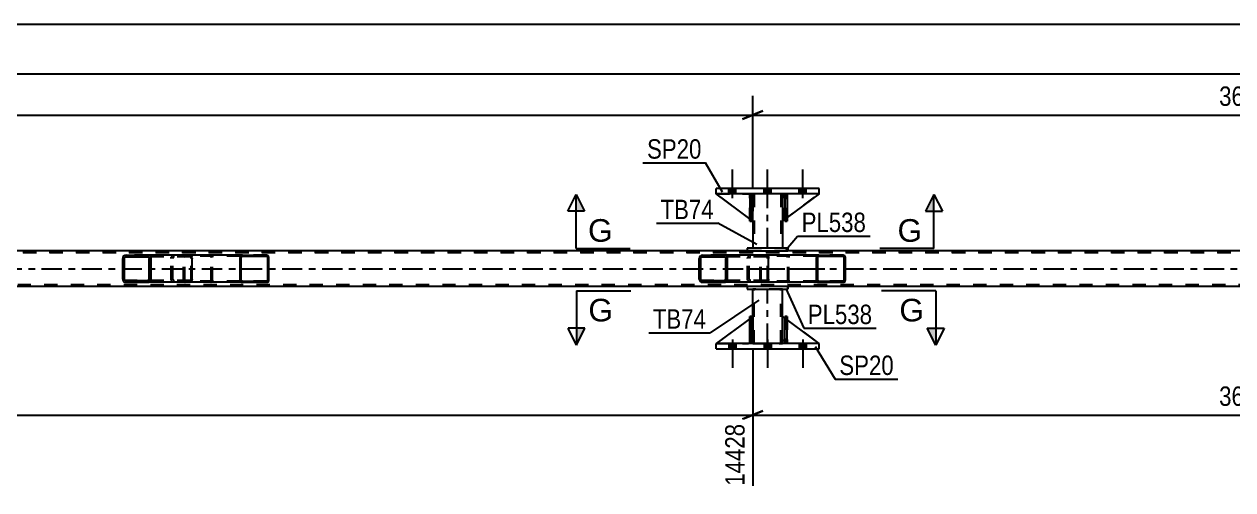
# Model space of a CAD drawing. Header units: millimetres. Extents: x 0 to 841, y 0 to 594.
# Drawn here: x 484 to 662.5, y 207.9 to 276.7 of the extents above; entities that cross this region are included whole.
import ezdxf

# ---------------------------------------------------------------- set-up
doc = ezdxf.new("R2010")
doc.units = ezdxf.units.MM
doc.linetypes.add('DXK_LINE_DOT2', pattern=[3.9198, 1.9599, -1.9599])
doc.linetypes.add('DXK_LINE_DOT3', pattern=[5.9187, 2.979, -0.9799, 0.9799, -0.9799])
doc.styles.add('Arial', font='ARIAL.TTF', dxfattribs={"height": 0.2})
doc.styles.add('Arial Narrow', font='ARIALN.TTF', dxfattribs={"height": 0.2})

# ---------------------------------------------------------------- blocks, each defined once
blk = doc.blocks.new('Part-814521909-2877 - 2731')
at = {"color": 2, "linetype": 'Continuous'}
for p, q in [((590.79, 243.61), (590.79, 243.21)), ((596.79, 243.61), (590.79, 243.61)), ((590.79, 243.21), (596.79, 243.21)), ((596.79, 243.61), (596.79, 243.21)), ((596.79, 243.61), (596.79, 243.61)), ((596.79, 243.21), (596.79, 243.21))]:
    blk.add_line(p, q, dxfattribs=at)
at = {"color": 7, "linetype": 'DXK_LINE_DOT2'}
for p, q in [((590.79, 243.61), (590.79, 243.21)), ((596.79, 243.21), (596.79, 243.61)), ((596.79, 243.61), (596.79, 243.61)), ((596.79, 243.21), (596.79, 243.21))]:
    blk.add_line(p, q, dxfattribs=at)
blk = doc.blocks.new('Part-814521909-2848 - 2731')
at = {"color": 2, "linetype": 'Continuous'}
for p, q in [((586.19, 228.73), (586.19, 229.53)), ((601.39, 229.53), (586.19, 229.53)), ((586.19, 228.73), (601.39, 228.73)), ((601.39, 228.73), (601.39, 229.53))]:
    blk.add_line(p, q, dxfattribs=at)
at = {"color": 7, "linetype": 'DXK_LINE_DOT2'}
for p, q in [((586.19, 228.73), (586.19, 229.53)), ((601.39, 228.73), (601.39, 229.53))]:
    blk.add_line(p, q, dxfattribs=at)
blk = doc.blocks.new('Part-814521909-2904 - 2731')
at = {"color": 7, "linetype": 'DXK_LINE_DOT2'}
for p, q in [((591.47, 233.53), (591.15, 233.53)), ((591.15, 230.13), (591.15, 233.53)), ((591.15, 229.53), (591.15, 233.53)), ((591.47, 233.53), (591.47, 230.13)), ((591.47, 229.53), (591.47, 233.53)), ((591.47, 230.13), (591.15, 230.13)), ((591.15, 229.53), (591.15, 230.13)), ((591.47, 229.53), (591.15, 229.53)), ((591.47, 230.13), (591.47, 229.53)), ((591.47, 229.53), (591.47, 229.53))]:
    blk.add_line(p, q, dxfattribs=at)
blk = doc.blocks.new('Part-814521909-2887 - 2731')
at = {"color": 2, "linetype": 'Continuous'}
for p, q in [((591.59, 233.53), (591.59, 237.53)), ((595.99, 233.53), (595.99, 237.53)), ((591.59, 229.53), (591.59, 230.13)), ((595.99, 229.53), (595.99, 230.13))]:
    blk.add_line(p, q, dxfattribs=at)
at = {"color": 7, "linetype": 'DXK_LINE_DOT2'}
for p, q in [((595.99, 237.53), (591.59, 237.53)), ((591.83, 229.53), (591.83, 237.53)), ((595.75, 229.53), (595.75, 237.53)), ((591.59, 230.13), (591.59, 233.53)), ((595.99, 230.13), (595.99, 233.53)), ((591.59, 229.53), (595.99, 229.53))]:
    blk.add_line(p, q, dxfattribs=at)
at = {"color": 7, "linetype": 'DXK_LINE_DOT3'}
blk.add_line((593.79, 229.53), (593.79, 237.53), dxfattribs=at)
blk = doc.blocks.new('Bolt-814521909-2793 - 2731')
at = {"linetype": 'Continuous'}
for points in [[(589.11, 229.53), (588.07, 229.53), (588.07, 228.73), (589.11, 228.73)], [(589.11, 229.53), (588.07, 229.53), (588.07, 228.73), (589.11, 228.73)], [(589.11, 229.53), (588.07, 229.53), (588.07, 228.73), (589.11, 228.73)], [(594.31, 229.53), (593.27, 229.53), (593.27, 228.73), (594.31, 228.73)], [(594.31, 229.53), (593.27, 229.53), (593.27, 228.73), (594.31, 228.73)], [(599.51, 229.53), (598.47, 229.53), (598.47, 228.73), (599.51, 228.73)], [(599.51, 229.53), (598.47, 229.53), (598.47, 228.73), (599.51, 228.73)], [(599.51, 229.53), (598.47, 229.53), (598.47, 228.73), (599.51, 228.73)]]:
    blk.add_hatch(color=1, dxfattribs=at).paths.add_polyline_path(points)
at = {"color": 1, "linetype": 'Continuous'}
for p, q in [((588.07, 229.53), (588.07, 228.73)), ((588.07, 229.53), (588.07, 228.73)), ((588.07, 229.53), (588.07, 228.73)), ((588.59, 230.13), (588.59, 225.93)), ((588.59, 230.13), (588.59, 225.93)), ((588.59, 230.13), (588.59, 225.93)), ((589.11, 229.53), (589.11, 228.73)), ((589.11, 229.53), (589.11, 228.73)), ((589.11, 229.53), (589.11, 228.73)), ((593.27, 229.53), (593.27, 228.73)), ((593.27, 229.53), (593.27, 228.73)), ((593.79, 230.13), (593.79, 225.93)), ((593.79, 230.13), (593.79, 225.93)), ((594.31, 229.53), (594.31, 228.73)), ((594.31, 229.53), (594.31, 228.73)), ((598.47, 229.53), (598.47, 228.73)), ((598.47, 229.53), (598.47, 228.73)), ((598.47, 229.53), (598.47, 228.73)), ((598.99, 230.13), (598.99, 225.93)), ((598.99, 230.13), (598.99, 225.93)), ((598.99, 230.13), (598.99, 225.93)), ((599.51, 229.53), (599.51, 228.73)), ((599.51, 229.53), (599.51, 228.73)), ((599.51, 229.53), (599.51, 228.73))]:
    blk.add_line(p, q, dxfattribs=at)
blk = doc.blocks.new('Bolt-814521909-2794 - 2731')
at = {"linetype": 'Continuous'}
for points in [[(588.07, 251.61), (589.11, 251.61), (589.11, 252.41), (588.07, 252.41)], [(588.07, 251.61), (589.11, 251.61), (589.11, 252.41), (588.07, 252.41)], [(588.07, 251.61), (589.11, 251.61), (589.11, 252.41), (588.07, 252.41)], [(593.27, 251.61), (594.31, 251.61), (594.31, 252.41), (593.27, 252.41)], [(593.27, 251.61), (594.31, 251.61), (594.31, 252.41), (593.27, 252.41)], [(598.47, 251.61), (599.51, 251.61), (599.51, 252.41), (598.47, 252.41)], [(598.47, 251.61), (599.51, 251.61), (599.51, 252.41), (598.47, 252.41)], [(598.47, 251.61), (599.51, 251.61), (599.51, 252.41), (598.47, 252.41)]]:
    blk.add_hatch(color=1, dxfattribs=at).paths.add_polyline_path(points)
at = {"color": 1, "linetype": 'Continuous'}
for p, q in [((588.59, 251.01), (588.59, 255.21)), ((588.59, 251.01), (588.59, 255.21)), ((588.59, 251.01), (588.59, 255.21)), ((593.79, 251.01), (593.79, 255.21)), ((593.79, 251.01), (593.79, 255.21)), ((598.99, 251.01), (598.99, 255.21)), ((598.99, 251.01), (598.99, 255.21)), ((598.99, 251.01), (598.99, 255.21)), ((588.07, 251.61), (588.07, 252.41)), ((588.07, 251.61), (588.07, 252.41)), ((588.07, 251.61), (588.07, 252.41)), ((589.11, 251.61), (589.11, 252.41)), ((589.11, 251.61), (589.11, 252.41)), ((589.11, 251.61), (589.11, 252.41)), ((593.27, 251.61), (593.27, 252.41)), ((593.27, 251.61), (593.27, 252.41)), ((594.31, 251.61), (594.31, 252.41)), ((594.31, 251.61), (594.31, 252.41)), ((598.47, 251.61), (598.47, 252.41)), ((598.47, 251.61), (598.47, 252.41)), ((598.47, 251.61), (598.47, 252.41)), ((599.51, 251.61), (599.51, 252.41)), ((599.51, 251.61), (599.51, 252.41)), ((599.51, 251.61), (599.51, 252.41))]:
    blk.add_line(p, q, dxfattribs=at)
blk = doc.blocks.new('Part-814521909-2866 - 2731')
at = {"color": 7, "linetype": 'DXK_LINE_DOT2'}
for p, q in [((591.59, 233.53), (586.19, 229.53)), ((591.59, 230.13), (591.59, 233.53)), ((591.59, 233.53), (591.59, 230.13)), ((586.19, 229.53), (590.99, 229.53)), ((590.99, 229.53), (591.59, 230.13)), ((591.59, 230.13), (590.99, 229.53)), ((591.59, 230.13), (591.59, 230.13))]:
    blk.add_line(p, q, dxfattribs=at)
blk = doc.blocks.new('Part-814521909-2889 - 2731')
at = {"color": 7, "linetype": 'DXK_LINE_DOT2'}
for p, q in [((596.35, 251.01), (596.35, 251.61)), ((596.35, 251.61), (596.35, 251.61)), ((596.35, 251.61), (596.35, 247.61)), ((596.67, 251.61), (596.35, 251.61)), ((596.35, 247.61), (596.35, 251.01)), ((596.35, 251.01), (596.67, 251.01)), ((596.67, 251.01), (596.67, 251.61)), ((596.67, 247.61), (596.67, 251.61)), ((596.67, 251.01), (596.67, 247.61)), ((596.35, 247.61), (596.67, 247.61))]:
    blk.add_line(p, q, dxfattribs=at)
blk = doc.blocks.new('Part-814521909-2894 - 2731')
at = {"color": 7, "linetype": 'DXK_LINE_DOT2'}
for p, q in [((591.59, 247.61), (586.19, 251.61)), ((586.19, 251.61), (590.99, 251.61)), ((590.99, 251.61), (591.59, 251.01)), ((591.59, 251.01), (590.99, 251.61)), ((591.59, 251.01), (591.59, 247.61)), ((591.59, 251.01), (591.59, 251.01)), ((591.59, 251.01), (591.59, 247.61))]:
    blk.add_line(p, q, dxfattribs=at)
blk = doc.blocks.new('Part-814521909-2843 - 2731')
at = {"color": 2, "linetype": 'Continuous'}
for p, q in [((595.99, 230.13), (595.99, 233.53)), ((596.35, 233.27), (595.99, 233.53)), ((601.39, 229.53), (596.67, 233.03)), ((596.35, 229.77), (595.99, 230.13))]:
    blk.add_line(p, q, dxfattribs=at)
at = {"color": 7, "linetype": 'DXK_LINE_DOT2'}
for p, q in [((596.67, 233.03), (596.35, 233.27)), ((596.59, 229.53), (596.35, 229.77)), ((601.39, 229.53), (596.59, 229.53)), ((601.39, 229.53), (601.39, 229.53)), ((601.39, 229.53), (601.39, 229.53))]:
    blk.add_line(p, q, dxfattribs=at)
blk = doc.blocks.new('Part-814521909-2853 - 2731')
at = {"color": 2, "linetype": 'Continuous'}
for p, q in [((586.19, 251.61), (586.19, 252.41)), ((601.39, 252.41), (586.19, 252.41)), ((601.39, 251.61), (601.39, 252.41)), ((601.39, 251.61), (586.19, 251.61))]:
    blk.add_line(p, q, dxfattribs=at)
at = {"color": 7, "linetype": 'DXK_LINE_DOT2'}
for p, q in [((586.19, 251.61), (586.19, 252.41)), ((601.39, 251.61), (601.39, 252.41))]:
    blk.add_line(p, q, dxfattribs=at)
blk = doc.blocks.new('Part-814521909-2854 - 2731')
at = {"linetype": 'Continuous'}
h = blk.add_hatch(dxfattribs=at)
h.set_pattern_fill('', scale=0.7, style=0, pattern_type=0)
h.set_pattern_definition([(45, (502.6972, 242.2718), (-1.57154, 1.57154), [])])
h.paths.add_polyline_path([(502.74, 242.09), (502.7, 242.27), (502.59, 242.43), (502.43, 242.53), (502.23, 242.57), (499.05, 242.57), (498.86, 242.53), (498.69, 242.43), (498.58, 242.27), (498.55, 242.09), (498.55, 239.05), (498.58, 238.86), (498.69, 238.71), (498.86, 238.6), (499.05, 238.57), (502.23, 238.57), (502.43, 238.6), (502.59, 238.71), (502.7, 238.86), (502.74, 239.05)])
h.paths.add_polyline_path([(502.46, 238.96), (502.41, 238.88), (502.33, 238.83), (502.23, 238.81), (499.05, 238.81), (498.95, 238.83), (498.87, 238.88), (498.82, 238.96), (498.8, 239.05), (498.8, 242.09), (498.82, 242.18), (498.87, 242.26), (498.95, 242.31), (499.05, 242.33), (502.23, 242.33), (502.33, 242.31), (502.41, 242.26), (502.46, 242.18), (502.48, 242.09), (502.48, 239.05)])
at = {"color": 2, "linetype": 'Continuous'}
for p, q in [((498.58, 242.27), (498.55, 242.09)), ((498.55, 239.05), (498.55, 242.09)), ((498.8, 242.09), (498.82, 242.18)), ((498.8, 239.05), (498.8, 242.09)), ((498.82, 242.18), (498.87, 242.26)), ((499.05, 242.57), (498.86, 242.53)), ((498.87, 242.26), (498.95, 242.31)), ((498.95, 242.31), (499.05, 242.33)), ((499.05, 242.57), (502.23, 242.57)), ((499.05, 242.33), (502.23, 242.33)), ((508.53, 242.57), (502.23, 242.57)), ((502.43, 242.53), (502.23, 242.57)), ((502.23, 242.33), (502.33, 242.31)), ((502.33, 242.31), (502.41, 242.26)), ((502.41, 242.26), (502.46, 242.18)), ((502.46, 242.18), (502.48, 242.09)), ((502.48, 239.05), (502.48, 242.09)), ((502.74, 242.09), (502.7, 242.27)), ((502.74, 239.05), (502.74, 242.09)), ((508.53, 242.57), (508.64, 242.53)), ((508.64, 242.53), (508.72, 242.43)), ((508.72, 242.43), (508.78, 242.27)), ((508.78, 242.27), (508.8, 242.09)), ((508.8, 239.05), (508.8, 242.09)), ((498.55, 239.05), (498.58, 238.86)), ((498.82, 238.96), (498.8, 239.05)), ((498.87, 238.88), (498.82, 238.96)), ((498.86, 238.6), (499.05, 238.57)), ((498.95, 238.83), (498.87, 238.88)), ((499.05, 238.81), (498.95, 238.83)), ((499.05, 238.81), (502.23, 238.81)), ((499.05, 238.57), (502.23, 238.57)), ((502.33, 238.83), (502.23, 238.81)), ((502.23, 238.57), (502.43, 238.6)), ((508.53, 238.57), (502.23, 238.57)), ((502.41, 238.88), (502.33, 238.83)), ((502.46, 238.96), (502.41, 238.88)), ((502.48, 239.05), (502.46, 238.96)), ((502.7, 238.86), (502.74, 239.05)), ((508.64, 238.6), (508.53, 238.57)), ((508.72, 238.71), (508.64, 238.6)), ((508.78, 238.86), (508.72, 238.71)), ((508.8, 239.05), (508.78, 238.86))]:
    blk.add_line(p, q, dxfattribs=at)
at = {"color": 7, "linetype": 'DXK_LINE_DOT2'}
for p, q in [((502.23, 242.57), (499.05, 242.57)), ((508.53, 242.33), (499.05, 242.33)), ((505.7, 242.09), (505.73, 242.27)), ((505.7, 239.05), (505.7, 242.09)), ((505.97, 242.18), (505.95, 242.09)), ((505.95, 239.05), (505.95, 242.09)), ((506.02, 242.26), (505.97, 242.18)), ((506.01, 242.53), (506.2, 242.57)), ((506.1, 242.31), (506.02, 242.26)), ((506.2, 242.33), (506.1, 242.31)), ((507.54, 242.33), (507.54, 242.57)), ((508.58, 242.31), (508.53, 242.33)), ((508.63, 242.26), (508.58, 242.31)), ((508.66, 242.18), (508.63, 242.26)), ((508.67, 242.09), (508.66, 242.18)), ((508.67, 239.05), (508.67, 242.09)), ((508.53, 238.81), (499.05, 238.81)), ((502.23, 238.57), (499.05, 238.57)), ((505.73, 238.86), (505.7, 239.05)), ((505.95, 239.05), (505.97, 238.96)), ((505.97, 238.96), (506.02, 238.88)), ((506.2, 238.57), (506.01, 238.6)), ((506.02, 238.88), (506.04, 238.86)), ((506.04, 238.86), (506.1, 238.83)), ((506.1, 238.83), (506.2, 238.81)), ((507.54, 238.57), (507.54, 238.81)), ((508.53, 238.81), (508.58, 238.83)), ((508.58, 238.83), (508.63, 238.88)), ((508.63, 238.88), (508.66, 238.96)), ((508.66, 238.96), (508.67, 239.05))]:
    blk.add_line(p, q, dxfattribs=at)
at = {"color": 2, "linetype": 'Continuous'}
for centre, start, end in [((499.03, 242.07), 111.1941, 156.1506), ((502.25, 242.07), 23.8494, 68.8059), ((499.03, 239.06), 203.8494, 248.8059), ((502.25, 239.06), 291.1941, 336.1506)]:
    blk.add_arc(centre, 0.492, start, end, dxfattribs=at)
at = {"color": 7, "linetype": 'DXK_LINE_DOT2'}
for centre, start, end in [((506.18, 242.07), 111.1941, 156.1506), ((506.18, 239.06), 203.8494, 248.8059)]:
    blk.add_arc(centre, 0.492, start, end, dxfattribs=at)
blk = doc.blocks.new('Part-814521909-2860 - 2731')
at = {"color": 7, "linetype": 'DXK_LINE_DOT2'}
for p, q in [((736.61, 242.97), (72.27, 242.97)), ((72.27, 242.97), (735.87, 242.97)), ((596.79, 243.21), (590.79, 243.21)), ((735.87, 238.17), (72.27, 238.17)), ((736.61, 237.93), (72.27, 237.93)), ((596.79, 237.93), (590.79, 237.93))]:
    blk.add_line(p, q, dxfattribs=at)
at = {"color": 2, "linetype": 'Continuous'}
for p, q in [((590.79, 243.21), (341.39, 243.21)), ((735.27, 243.21), (596.79, 243.21)), ((590.79, 237.93), (341.39, 237.93)), ((735.27, 237.93), (596.79, 237.93))]:
    blk.add_line(p, q, dxfattribs=at)
at = {"color": 7, "linetype": 'DXK_LINE_DOT3'}
blk.add_line((72.27, 240.57), (736.27, 240.57), dxfattribs=at)
blk = doc.blocks.new('Part-814521909-2861 - 2731')
at = {"color": 7, "linetype": 'DXK_LINE_DOT2'}
for p, q in [((596.67, 233.53), (596.35, 233.53)), ((596.35, 230.13), (596.35, 233.53)), ((596.35, 229.53), (596.35, 233.53)), ((596.67, 233.53), (596.67, 230.13)), ((596.67, 229.53), (596.67, 233.53)), ((596.67, 230.13), (596.35, 230.13)), ((596.35, 229.53), (596.35, 230.13)), ((596.67, 229.53), (596.35, 229.53)), ((596.67, 230.13), (596.67, 229.53)), ((596.67, 229.53), (596.67, 229.53))]:
    blk.add_line(p, q, dxfattribs=at)
blk = doc.blocks.new('Part-814521909-2862 - 2731')
at = {"color": 2, "linetype": 'Continuous'}
for p, q in [((591.15, 229.53), (591.15, 233.53)), ((591.15, 233.53), (591.47, 233.53)), ((591.47, 229.53), (591.47, 233.53)), ((591.15, 229.53), (591.15, 229.53)), ((591.47, 229.53), (591.15, 229.53))]:
    blk.add_line(p, q, dxfattribs=at)
at = {"color": 7, "linetype": 'DXK_LINE_DOT2'}
for p, q in [((591.15, 233.53), (591.15, 230.13)), ((591.47, 230.13), (591.47, 233.53)), ((591.15, 230.13), (591.15, 229.53)), ((591.15, 230.13), (591.47, 230.13)), ((591.47, 229.53), (591.47, 230.13)), ((591.47, 229.53), (591.47, 229.53))]:
    blk.add_line(p, q, dxfattribs=at)
blk = doc.blocks.new('Part-814521909-2863 - 2731')
at = {"color": 2, "linetype": 'Continuous'}
for p, q in [((596.35, 229.53), (596.35, 233.53)), ((596.35, 233.53), (596.67, 233.53)), ((596.67, 229.53), (596.67, 233.53)), ((596.35, 229.53), (596.35, 229.53)), ((596.67, 229.53), (596.35, 229.53))]:
    blk.add_line(p, q, dxfattribs=at)
at = {"color": 7, "linetype": 'DXK_LINE_DOT2'}
for p, q in [((596.35, 233.53), (596.35, 230.13)), ((596.67, 230.13), (596.67, 233.53)), ((596.35, 230.13), (596.35, 229.53)), ((596.35, 230.13), (596.67, 230.13)), ((596.67, 229.53), (596.67, 230.13)), ((596.67, 229.53), (596.67, 229.53))]:
    blk.add_line(p, q, dxfattribs=at)
blk = doc.blocks.new('Part-814521909-2869 - 2731')
at = {"color": 2, "linetype": 'Continuous'}
for p, q in [((591.15, 233.2), (586.19, 229.53)), ((591.59, 233.53), (591.47, 233.43)), ((591.59, 230.13), (591.59, 233.53)), ((591.15, 229.68), (590.99, 229.53)), ((591.59, 230.13), (591.47, 230)), ((591.59, 230.13), (591.59, 230.13))]:
    blk.add_line(p, q, dxfattribs=at)
at = {"color": 7, "linetype": 'DXK_LINE_DOT2'}
for p, q in [((591.47, 233.43), (591.15, 233.2)), ((591.59, 230.13), (591.59, 233.53)), ((586.19, 229.53), (590.99, 229.53)), ((591.59, 230.13), (590.99, 229.53)), ((591.47, 230), (591.15, 229.68))]:
    blk.add_line(p, q, dxfattribs=at)
blk = doc.blocks.new('Part-814521909-2872 - 2731')
at = {"color": 7, "linetype": 'DXK_LINE_DOT2'}
for p, q in [((595.99, 230.13), (595.99, 233.53)), ((595.99, 233.53), (601.39, 229.53)), ((596.59, 229.53), (595.99, 230.13)), ((601.39, 229.53), (596.59, 229.53))]:
    blk.add_line(p, q, dxfattribs=at)
blk = doc.blocks.new('Part-814521909-2882 - 2731')
at = {"color": 2, "linetype": 'Continuous'}
for p, q in [((590.79, 237.93), (590.79, 237.53)), ((596.79, 237.93), (590.79, 237.93)), ((590.79, 237.53), (596.79, 237.53)), ((596.79, 237.93), (596.79, 237.53)), ((596.79, 237.93), (596.79, 237.93)), ((596.79, 237.53), (596.79, 237.53))]:
    blk.add_line(p, q, dxfattribs=at)
at = {"color": 7, "linetype": 'DXK_LINE_DOT2'}
for p, q in [((590.79, 237.93), (590.79, 237.53)), ((596.79, 237.53), (596.79, 237.93)), ((596.79, 237.93), (596.79, 237.93)), ((596.79, 237.53), (596.79, 237.53))]:
    blk.add_line(p, q, dxfattribs=at)
blk = doc.blocks.new('Part-814521909-2888 - 2731')
at = {"color": 7, "linetype": 'DXK_LINE_DOT2'}
for p, q in [((591.15, 251.01), (591.15, 251.61)), ((591.15, 251.61), (591.15, 251.61)), ((591.15, 251.61), (591.15, 247.61)), ((591.47, 251.61), (591.15, 251.61)), ((591.15, 247.61), (591.15, 251.01)), ((591.15, 251.01), (591.47, 251.01)), ((591.47, 251.01), (591.47, 251.61)), ((591.47, 247.61), (591.47, 251.61)), ((591.47, 251.01), (591.47, 247.61)), ((591.15, 247.61), (591.47, 247.61))]:
    blk.add_line(p, q, dxfattribs=at)
blk = doc.blocks.new('Part-814521909-2890 - 2731')
at = {"color": 2, "linetype": 'Continuous'}
for p, q in [((591.47, 251.61), (591.15, 251.61)), ((591.15, 251.61), (591.15, 247.61)), ((591.47, 251.61), (591.47, 251.61)), ((591.47, 251.61), (591.47, 247.61)), ((591.47, 247.61), (591.15, 247.61))]:
    blk.add_line(p, q, dxfattribs=at)
at = {"color": 7, "linetype": 'DXK_LINE_DOT2'}
for p, q in [((591.15, 251.01), (591.15, 251.61)), ((591.47, 251.01), (591.15, 251.01)), ((591.15, 251.01), (591.15, 247.61)), ((591.47, 251.01), (591.47, 251.61)), ((591.47, 251.61), (591.47, 251.61)), ((591.47, 247.61), (591.47, 251.01))]:
    blk.add_line(p, q, dxfattribs=at)
blk = doc.blocks.new('Part-814521909-2891 - 2731')
at = {"color": 2, "linetype": 'Continuous'}
for p, q in [((596.67, 251.61), (596.35, 251.61)), ((596.35, 251.61), (596.35, 247.61)), ((596.67, 251.61), (596.67, 251.61)), ((596.67, 251.61), (596.67, 247.61)), ((596.67, 247.61), (596.35, 247.61))]:
    blk.add_line(p, q, dxfattribs=at)
at = {"color": 7, "linetype": 'DXK_LINE_DOT2'}
for p, q in [((596.35, 251.01), (596.35, 251.61)), ((596.67, 251.01), (596.35, 251.01)), ((596.35, 251.01), (596.35, 247.61)), ((596.67, 251.01), (596.67, 251.61)), ((596.67, 251.61), (596.67, 251.61)), ((596.67, 247.61), (596.67, 251.01))]:
    blk.add_line(p, q, dxfattribs=at)
blk = doc.blocks.new('Part-814521909-2897 - 2731')
at = {"color": 2, "linetype": 'Continuous'}
for p, q in [((591.15, 247.94), (586.19, 251.61)), ((591.15, 251.45), (590.99, 251.61)), ((591.59, 251.01), (591.47, 251.13)), ((591.59, 251.01), (591.59, 251.01)), ((591.59, 247.61), (591.59, 251.01)), ((591.47, 247.7), (591.59, 247.61)), ((591.59, 247.61), (591.59, 247.61))]:
    blk.add_line(p, q, dxfattribs=at)
at = {"color": 7, "linetype": 'DXK_LINE_DOT2'}
for p, q in [((590.99, 251.61), (586.19, 251.61)), ((590.99, 251.61), (591.59, 251.01)), ((591.47, 251.13), (591.15, 251.45)), ((591.59, 251.01), (591.59, 247.61)), ((591.47, 247.7), (591.15, 247.94))]:
    blk.add_line(p, q, dxfattribs=at)
blk = doc.blocks.new('Part-814521909-2900 - 2731')
at = {"color": 7, "linetype": 'DXK_LINE_DOT2'}
for p, q in [((596.59, 251.61), (595.99, 251.01)), ((595.99, 247.61), (601.39, 251.61)), ((595.99, 251.01), (595.99, 247.61)), ((601.39, 251.61), (596.59, 251.61))]:
    blk.add_line(p, q, dxfattribs=at)
blk = doc.blocks.new('Part-814521909-2903 - 2731')
at = {"color": 2, "linetype": 'Continuous'}
for p, q in [((596.35, 251.36), (595.99, 251.01)), ((595.99, 251.01), (595.99, 247.61)), ((601.39, 251.61), (596.67, 248.11)), ((596.35, 247.87), (595.99, 247.61))]:
    blk.add_line(p, q, dxfattribs=at)
at = {"color": 7, "linetype": 'DXK_LINE_DOT2'}
for p, q in [((596.59, 251.61), (596.35, 251.36)), ((601.39, 251.61), (596.59, 251.61)), ((596.67, 248.11), (596.35, 247.87))]:
    blk.add_line(p, q, dxfattribs=at)
blk = doc.blocks.new('Part-814521909-2969 - 2731')
at = {"linetype": 'Continuous'}
h = blk.add_hatch(dxfattribs=at)
h.set_pattern_fill('', scale=0.7, style=0, pattern_type=0)
h.set_pattern_definition([(45, (605.255, 242.3705), (-1.57154, 1.57154), [])])
h.paths.add_polyline_path([(605.28, 242.25), (605.26, 242.37), (605.18, 242.47), (605.07, 242.54), (604.94, 242.57), (601.36, 242.57), (601.23, 242.54), (601.12, 242.47), (601.05, 242.37), (601.02, 242.25), (601.02, 238.89), (601.05, 238.77), (601.12, 238.66), (601.23, 238.59), (601.36, 238.57), (604.94, 238.57), (605.07, 238.59), (605.18, 238.66), (605.26, 238.77), (605.28, 238.89)])
h.paths.add_polyline_path([(605.1, 238.83), (605.06, 238.77), (605.01, 238.74), (604.94, 238.73), (601.36, 238.73), (601.3, 238.74), (601.24, 238.77), (601.21, 238.83), (601.19, 238.89), (601.19, 242.25), (601.21, 242.31), (601.24, 242.36), (601.3, 242.4), (601.36, 242.41), (604.94, 242.41), (605.01, 242.4), (605.06, 242.36), (605.1, 242.31), (605.11, 242.25), (605.11, 238.89)])
at = {"color": 7, "linetype": 'DXK_LINE_DOT2'}
for p, q in [((592.67, 242.25), (592.7, 242.37)), ((592.67, 238.89), (592.67, 242.25)), ((592.86, 242.31), (592.85, 242.25)), ((592.85, 238.89), (592.85, 242.25)), ((592.9, 242.36), (592.86, 242.31)), ((592.89, 242.54), (593.02, 242.57)), ((592.95, 242.4), (592.9, 242.36)), ((593.02, 242.41), (592.95, 242.4)), ((593.67, 242.57), (593.02, 242.57)), ((604.94, 242.41), (593.02, 242.41)), ((596.59, 242.57), (596.72, 242.54)), ((596.66, 242.4), (596.59, 242.41)), ((596.71, 242.36), (596.66, 242.4)), ((596.75, 242.31), (596.71, 242.36)), ((596.76, 242.25), (596.75, 242.31)), ((596.76, 238.89), (596.76, 242.25)), ((596.91, 242.37), (596.93, 242.25)), ((596.93, 238.89), (596.93, 242.25)), ((604.94, 242.57), (601.36, 242.57)), ((592.7, 238.77), (592.67, 238.89)), ((592.85, 238.89), (592.86, 238.83)), ((592.86, 238.83), (592.9, 238.77)), ((593.02, 238.57), (592.89, 238.59)), ((592.9, 238.77), (592.95, 238.74)), ((592.95, 238.74), (593.02, 238.73)), ((604.94, 238.73), (593.02, 238.73)), ((593.67, 238.57), (593.02, 238.57)), ((596.59, 238.73), (596.66, 238.74)), ((596.72, 238.59), (596.59, 238.57)), ((596.66, 238.74), (596.71, 238.77)), ((596.71, 238.77), (596.75, 238.83)), ((596.75, 238.83), (596.76, 238.89)), ((596.93, 238.89), (596.91, 238.77)), ((604.94, 238.57), (601.36, 238.57))]:
    blk.add_line(p, q, dxfattribs=at)
at = {"color": 2, "linetype": 'Continuous'}
for p, q in [((601.36, 242.57), (593.67, 242.57)), ((601.05, 242.37), (601.02, 242.25)), ((601.02, 238.89), (601.02, 242.25)), ((601.19, 242.25), (601.21, 242.31)), ((601.19, 238.89), (601.19, 242.25)), ((601.21, 242.31), (601.24, 242.36)), ((601.36, 242.57), (601.23, 242.54)), ((601.24, 242.36), (601.3, 242.4)), ((601.3, 242.4), (601.36, 242.41)), ((601.36, 242.57), (604.94, 242.57)), ((601.36, 242.41), (604.94, 242.41)), ((605.07, 242.54), (604.94, 242.57)), ((604.94, 242.41), (605.01, 242.4)), ((605.01, 242.4), (605.06, 242.36)), ((605.06, 242.36), (605.1, 242.31)), ((605.1, 242.31), (605.11, 242.25)), ((605.11, 238.89), (605.11, 242.25)), ((605.28, 242.25), (605.26, 242.37)), ((605.28, 238.89), (605.28, 242.25)), ((601.36, 238.57), (593.67, 238.57)), ((601.02, 238.89), (601.05, 238.77)), ((601.21, 238.83), (601.19, 238.89)), ((601.24, 238.77), (601.21, 238.83)), ((601.23, 238.59), (601.36, 238.57)), ((601.3, 238.74), (601.24, 238.77)), ((601.36, 238.73), (601.3, 238.74)), ((601.36, 238.73), (604.94, 238.73)), ((601.36, 238.57), (604.94, 238.57)), ((605.01, 238.74), (604.94, 238.73)), ((604.94, 238.57), (605.07, 238.59)), ((605.06, 238.77), (605.01, 238.74)), ((605.1, 238.83), (605.06, 238.77)), ((605.11, 238.89), (605.1, 238.83)), ((605.26, 238.77), (605.28, 238.89))]:
    blk.add_line(p, q, dxfattribs=at)
at = {"color": 7, "linetype": 'DXK_LINE_DOT3'}
blk.add_line((591.38, 240.57), (603.15, 240.57), dxfattribs=at)
at = {"color": 7, "linetype": 'DXK_LINE_DOT2'}
for centre, start, end in [((593, 242.23), 110.7583, 155.68), ((596.6, 242.23), 24.32, 69.2417), ((593, 238.9), 204.32, 249.2417), ((596.6, 238.9), 290.7583, 335.68)]:
    blk.add_arc(centre, 0.331, start, end, dxfattribs=at)
at = {"color": 2, "linetype": 'Continuous'}
for centre, start, end in [((601.35, 242.23), 110.7583, 155.6801), ((604.95, 242.23), 24.3199, 69.2417), ((601.35, 238.9), 204.3199, 249.2417), ((604.95, 238.9), 290.7583, 335.6801)]:
    blk.add_arc(centre, 0.331, start, end, dxfattribs=at)
blk = doc.blocks.new('Part-814521909-2970 - 2731')
at = {"linetype": 'Continuous'}
h = blk.add_hatch(dxfattribs=at)
h.set_pattern_fill('', scale=0.7, style=0, pattern_type=0)
h.set_pattern_definition([(45, (587.8314, 242.2718), (-1.57154, 1.57154), [])])
h.paths.add_polyline_path([(587.87, 242.09), (587.83, 242.27), (587.72, 242.43), (587.56, 242.53), (587.37, 242.57), (584.18, 242.57), (583.99, 242.53), (583.83, 242.43), (583.72, 242.27), (583.68, 242.09), (583.68, 239.05), (583.72, 238.86), (583.83, 238.71), (583.99, 238.6), (584.18, 238.57), (587.37, 238.57), (587.56, 238.6), (587.72, 238.71), (587.83, 238.86), (587.87, 239.05)])
h.paths.add_polyline_path([(587.6, 238.96), (587.54, 238.88), (587.46, 238.83), (587.37, 238.81), (584.18, 238.81), (584.09, 238.83), (584, 238.88), (583.95, 238.96), (583.93, 239.05), (583.93, 242.09), (583.95, 242.18), (584, 242.26), (584.09, 242.31), (584.18, 242.33), (587.37, 242.33), (587.46, 242.31), (587.54, 242.26), (587.6, 242.18), (587.62, 242.09), (587.62, 239.05)])
at = {"color": 2, "linetype": 'Continuous'}
for p, q in [((583.72, 242.27), (583.68, 242.09)), ((583.68, 239.05), (583.68, 242.09)), ((583.93, 242.09), (583.95, 242.18)), ((583.93, 239.05), (583.93, 242.09)), ((583.95, 242.18), (584, 242.26)), ((584.18, 242.57), (583.99, 242.53)), ((584, 242.26), (584.09, 242.31)), ((584.09, 242.31), (584.18, 242.33)), ((584.18, 242.57), (587.37, 242.57)), ((584.18, 242.33), (587.37, 242.33)), ((593.67, 242.57), (587.37, 242.57)), ((587.56, 242.53), (587.37, 242.57)), ((587.37, 242.33), (587.46, 242.31)), ((587.46, 242.31), (587.54, 242.26)), ((587.54, 242.26), (587.6, 242.18)), ((587.6, 242.18), (587.62, 242.09)), ((587.62, 239.05), (587.62, 242.09)), ((587.87, 242.09), (587.83, 242.27)), ((587.87, 239.05), (587.87, 242.09)), ((593.67, 242.57), (593.77, 242.53)), ((593.77, 242.53), (593.86, 242.43)), ((593.86, 242.43), (593.92, 242.27)), ((593.92, 242.27), (593.94, 242.09)), ((593.94, 239.05), (593.94, 242.09)), ((583.68, 239.05), (583.72, 238.86)), ((583.95, 238.96), (583.93, 239.05)), ((584, 238.88), (583.95, 238.96)), ((583.99, 238.6), (584.18, 238.57)), ((584.09, 238.83), (584, 238.88)), ((584.18, 238.81), (584.09, 238.83)), ((584.18, 238.81), (587.37, 238.81)), ((584.18, 238.57), (587.37, 238.57)), ((587.46, 238.83), (587.37, 238.81)), ((587.37, 238.57), (587.56, 238.6)), ((593.67, 238.57), (587.37, 238.57)), ((587.54, 238.88), (587.46, 238.83)), ((587.6, 238.96), (587.54, 238.88)), ((587.62, 239.05), (587.6, 238.96)), ((587.83, 238.86), (587.87, 239.05)), ((593.77, 238.6), (593.67, 238.57)), ((593.86, 238.71), (593.77, 238.6)), ((593.92, 238.86), (593.86, 238.71)), ((593.94, 239.05), (593.92, 238.86))]:
    blk.add_line(p, q, dxfattribs=at)
at = {"color": 7, "linetype": 'DXK_LINE_DOT2'}
for p, q in [((587.37, 242.57), (584.18, 242.57)), ((593.67, 242.33), (584.18, 242.33)), ((590.83, 242.09), (590.87, 242.27)), ((590.83, 239.05), (590.83, 242.09)), ((591.1, 242.18), (591.08, 242.09)), ((591.08, 239.05), (591.08, 242.09)), ((591.16, 242.26), (591.1, 242.18)), ((591.14, 242.53), (591.33, 242.57)), ((591.24, 242.31), (591.16, 242.26)), ((591.33, 242.33), (591.24, 242.31)), ((592.67, 242.33), (592.67, 242.57)), ((593.72, 242.31), (593.67, 242.33)), ((593.76, 242.26), (593.72, 242.31)), ((593.79, 242.18), (593.76, 242.26)), ((593.8, 242.09), (593.79, 242.18)), ((593.8, 239.05), (593.8, 242.09)), ((593.67, 238.81), (584.18, 238.81)), ((587.37, 238.57), (584.18, 238.57)), ((590.87, 238.86), (590.83, 239.05)), ((591.08, 239.05), (591.1, 238.96)), ((591.1, 238.96), (591.16, 238.88)), ((591.33, 238.57), (591.14, 238.6)), ((591.16, 238.88), (591.18, 238.86)), ((591.18, 238.86), (591.24, 238.83)), ((591.24, 238.83), (591.33, 238.81)), ((592.67, 238.57), (592.67, 238.81)), ((593.67, 238.81), (593.72, 238.83)), ((593.72, 238.83), (593.76, 238.88)), ((593.76, 238.88), (593.79, 238.96)), ((593.79, 238.96), (593.8, 239.05))]:
    blk.add_line(p, q, dxfattribs=at)
at = {"color": 2, "linetype": 'Continuous'}
for centre, start, end in [((584.17, 242.07), 111.1941, 156.1506), ((587.38, 242.07), 23.8494, 68.8059), ((584.17, 239.06), 203.8494, 248.8059), ((587.38, 239.06), 291.1941, 336.1506)]:
    blk.add_arc(centre, 0.492, start, end, dxfattribs=at)
at = {"color": 7, "linetype": 'DXK_LINE_DOT2'}
for centre, start, end in [((591.32, 242.07), 111.1941, 156.1506), ((591.32, 239.06), 203.8494, 248.8059)]:
    blk.add_arc(centre, 0.492, start, end, dxfattribs=at)
blk = doc.blocks.new('Part-814521909-2971 - 2731')
at = {"linetype": 'Continuous'}
h = blk.add_hatch(dxfattribs=at)
h.set_pattern_fill('', scale=0.7, style=0, pattern_type=0)
h.set_pattern_definition([(45, (520.1208, 242.3705), (-1.57154, 1.57154), [])])
h.paths.add_polyline_path([(520.15, 242.25), (520.12, 242.37), (520.05, 242.47), (519.94, 242.54), (519.81, 242.57), (516.23, 242.57), (516.1, 242.54), (515.99, 242.47), (515.92, 242.37), (515.89, 242.25), (515.89, 238.89), (515.92, 238.77), (515.99, 238.66), (516.1, 238.59), (516.23, 238.57), (519.81, 238.57), (519.94, 238.59), (520.05, 238.66), (520.12, 238.77), (520.15, 238.89)])
h.paths.add_polyline_path([(519.96, 238.83), (519.93, 238.77), (519.87, 238.74), (519.81, 238.73), (516.23, 238.73), (516.17, 238.74), (516.11, 238.77), (516.07, 238.83), (516.06, 238.89), (516.06, 242.25), (516.07, 242.31), (516.11, 242.36), (516.17, 242.4), (516.23, 242.41), (519.81, 242.41), (519.87, 242.4), (519.93, 242.36), (519.96, 242.31), (519.98, 242.25), (519.98, 238.89)])
at = {"color": 7, "linetype": 'DXK_LINE_DOT2'}
for p, q in [((507.54, 242.25), (507.57, 242.37)), ((507.54, 238.89), (507.54, 242.25)), ((507.72, 242.31), (507.71, 242.25)), ((507.71, 238.89), (507.71, 242.25)), ((507.76, 242.36), (507.72, 242.31)), ((507.75, 242.54), (507.88, 242.57)), ((507.82, 242.4), (507.76, 242.36)), ((507.88, 242.41), (507.82, 242.4)), ((508.53, 242.57), (507.88, 242.57)), ((519.81, 242.41), (507.88, 242.41)), ((511.46, 242.57), (511.59, 242.54)), ((511.52, 242.4), (511.46, 242.41)), ((511.58, 242.36), (511.52, 242.4)), ((511.61, 242.31), (511.58, 242.36)), ((511.63, 242.25), (511.61, 242.31)), ((511.63, 238.89), (511.63, 242.25)), ((511.77, 242.37), (511.8, 242.25)), ((511.8, 238.89), (511.8, 242.25)), ((519.81, 242.57), (516.23, 242.57)), ((507.57, 238.77), (507.54, 238.89)), ((507.71, 238.89), (507.72, 238.83)), ((507.72, 238.83), (507.76, 238.77)), ((507.88, 238.57), (507.75, 238.59)), ((507.76, 238.77), (507.82, 238.74)), ((507.82, 238.74), (507.88, 238.73)), ((519.81, 238.73), (507.88, 238.73)), ((508.53, 238.57), (507.88, 238.57)), ((511.46, 238.73), (511.52, 238.74)), ((511.59, 238.59), (511.46, 238.57)), ((511.52, 238.74), (511.58, 238.77)), ((511.58, 238.77), (511.61, 238.83)), ((511.61, 238.83), (511.63, 238.89)), ((511.8, 238.89), (511.77, 238.77)), ((519.81, 238.57), (516.23, 238.57))]:
    blk.add_line(p, q, dxfattribs=at)
at = {"color": 2, "linetype": 'Continuous'}
for p, q in [((516.23, 242.57), (508.53, 242.57)), ((515.92, 242.37), (515.89, 242.25)), ((515.89, 238.89), (515.89, 242.25)), ((516.06, 242.25), (516.07, 242.31)), ((516.06, 238.89), (516.06, 242.25)), ((516.07, 242.31), (516.11, 242.36)), ((516.23, 242.57), (516.1, 242.54)), ((516.11, 242.36), (516.17, 242.4)), ((516.17, 242.4), (516.23, 242.41)), ((516.23, 242.57), (519.81, 242.57)), ((516.23, 242.41), (519.81, 242.41)), ((519.94, 242.54), (519.81, 242.57)), ((519.81, 242.41), (519.87, 242.4)), ((519.87, 242.4), (519.93, 242.36)), ((519.93, 242.36), (519.96, 242.31)), ((519.96, 242.31), (519.98, 242.25)), ((519.98, 238.89), (519.98, 242.25)), ((520.15, 242.25), (520.12, 242.37)), ((520.15, 238.89), (520.15, 242.25)), ((516.23, 238.57), (508.53, 238.57)), ((515.89, 238.89), (515.92, 238.77)), ((516.07, 238.83), (516.06, 238.89)), ((516.11, 238.77), (516.07, 238.83)), ((516.1, 238.59), (516.23, 238.57)), ((516.17, 238.74), (516.11, 238.77)), ((516.23, 238.73), (516.17, 238.74)), ((516.23, 238.73), (519.81, 238.73)), ((516.23, 238.57), (519.81, 238.57)), ((519.87, 238.74), (519.81, 238.73)), ((519.81, 238.57), (519.94, 238.59)), ((519.93, 238.77), (519.87, 238.74)), ((519.96, 238.83), (519.93, 238.77)), ((519.98, 238.89), (519.96, 238.83)), ((520.12, 238.77), (520.15, 238.89))]:
    blk.add_line(p, q, dxfattribs=at)
at = {"color": 7, "linetype": 'DXK_LINE_DOT2'}
for centre, start, end in [((511.47, 242.23), 24.32, 69.2417), ((507.87, 238.9), 204.32, 249.2417), ((511.47, 238.9), 290.7583, 335.68)]:
    blk.add_arc(centre, 0.331, start, end, dxfattribs=at)
at = {"color": 2, "linetype": 'Continuous'}
for centre, start, end in [((516.22, 242.23), 110.7583, 155.6801), ((519.82, 242.23), 24.3199, 69.2417), ((516.22, 238.9), 204.3199, 249.2417), ((519.82, 238.9), 290.7583, 335.6801)]:
    blk.add_arc(centre, 0.331, start, end, dxfattribs=at)
blk = doc.blocks.new('Part-814521909-2991 - 2731')
at = {"color": 2, "linetype": 'Continuous'}
for p, q in [((591.59, 251.61), (591.59, 251.01)), ((595.99, 251.61), (595.99, 251.01)), ((591.59, 247.61), (591.59, 243.61)), ((595.99, 247.61), (595.99, 243.61))]:
    blk.add_line(p, q, dxfattribs=at)
at = {"color": 7, "linetype": 'DXK_LINE_DOT2'}
for p, q in [((595.99, 251.61), (591.59, 251.61)), ((591.59, 251.01), (591.59, 247.61)), ((591.83, 251.61), (591.83, 243.61)), ((595.75, 251.61), (595.75, 243.61)), ((595.99, 251.01), (595.99, 247.61)), ((595.99, 243.61), (591.59, 243.61))]:
    blk.add_line(p, q, dxfattribs=at)
at = {"color": 7, "linetype": 'DXK_LINE_DOT3'}
blk.add_line((593.79, 243.61), (593.79, 251.61), dxfattribs=at)
blk = doc.blocks.new('StraightDimension-814521909-10604 - 2731')
at = {"color": 7, "linetype": 'Continuous'}
for p, q in [((591.59, 252.61), (591.59, 266.11)), ((736.69, 243.47), (736.69, 266.11)), ((593.09, 263.86), (590.09, 262.66)), ((591.59, 263.26), (736.69, 263.26)), ((735.19, 262.66), (738.19, 263.86))]:
    blk.add_line(p, q, dxfattribs=at)
at = {"color": 0}
blk.add_wipeout([(668.4, 264.01), (668.4, 268.21), (659.88, 268.21), (659.88, 264.01)], dxfattribs=at)
at = {"color": 3, "style": 'Arial Narrow'}
blk.add_text('3627', height=2.863, dxfattribs=at).set_placement((660.48, 264.61))
blk = doc.blocks.new('StraightDimension-814521909-10605 - 2731')
at = {"color": 7, "linetype": 'Continuous'}
for p, q in [((591.59, 252.61), (591.59, 266.11)), ((336.19, 263.26), (591.59, 263.26)), ((590.09, 262.66), (593.09, 263.86))]:
    blk.add_line(p, q, dxfattribs=at)
blk = doc.blocks.new('StraightDimension-814521909-3132 - 2731')
at = {"color": 7, "linetype": 'Continuous'}
blk.add_line((62.05, 269.34), (737.28, 269.34), dxfattribs=at)
blk = doc.blocks.new('StraightDimension-814521909-3166 - 2731')
at = {"color": 7, "linetype": 'Continuous'}
blk.add_line((61.41, 276.66), (737.91, 276.66), dxfattribs=at)
blk = doc.blocks.new('StraightDimension-814521909-10644 - 2731')
at = {"color": 7, "linetype": 'Continuous'}
for p, q in [((736.69, 238.36), (736.69, 208.54)), ((591.59, 228.53), (591.59, 208.54)), ((593.09, 219.58), (590.09, 218.38)), ((735.19, 218.38), (738.19, 219.58)), ((591.59, 218.98), (736.69, 218.98))]:
    blk.add_line(p, q, dxfattribs=at)
at = {"color": 0}
blk.add_wipeout([(668.4, 219.73), (668.4, 223.93), (659.88, 223.93), (659.88, 219.73)], dxfattribs=at)
at = {"color": 0, "linetype": 'Continuous'}
blk.add_wipeout([(736.09, 218.28), (731.89, 218.28), (731.89, 207.94), (736.09, 207.94)], dxfattribs=at)
at = {"color": 3, "style": 'Arial Narrow'}
blk.add_text('3627', height=2.863, dxfattribs=at).set_placement((660.48, 220.33))
at = {"color": 3, "linetype": 'Continuous', "style": 'Arial Narrow'}
blk.add_text('18055', height=2.863, rotation=90.0002, dxfattribs=at).set_placement((735.49, 208.54))
blk = doc.blocks.new('StraightDimension-814521909-10645 - 2731')
at = {"color": 7, "linetype": 'Continuous'}
for p, q in [((591.59, 228.53), (591.59, 208.54)), ((590.09, 218.38), (593.09, 219.58)), ((336.19, 218.98), (591.59, 218.98))]:
    blk.add_line(p, q, dxfattribs=at)
at = {"color": 0, "linetype": 'Continuous'}
blk.add_wipeout([(590.99, 218.28), (586.79, 218.28), (586.79, 207.94), (590.99, 207.94)], dxfattribs=at)
at = {"color": 3, "linetype": 'Continuous', "style": 'Arial Narrow'}
blk.add_text('14428', height=2.863, rotation=90.0002, dxfattribs=at).set_placement((590.39, 208.54))
blk = doc.blocks.new('Mark-814521909-2844 - 2731')
at = {"color": 0}
blk.add_wipeout([(612.43, 224.89), (612.43, 227.89), (604.39, 227.89), (604.39, 224.89)], dxfattribs=at)
blk.add_wipeout([(612.43, 224.89), (612.43, 227.89), (604.39, 227.89), (604.39, 224.89)], dxfattribs=at)
at = {"color": 30, "linetype": 'Continuous'}
for p, q in [((600.84, 229.11), (603.79, 224.29)), ((603.79, 224.29), (613.03, 224.29))]:
    blk.add_line(p, q, dxfattribs=at)
at = {"color": 3, "style": 'Arial Narrow'}
blk.add_text('SP20', height=2.863, dxfattribs=at).set_placement((604.39, 224.89))
blk = doc.blocks.new('Mark-814521909-2849 - 2731')
at = {"color": 0}
blk.add_wipeout([(584.03, 256.82), (584.03, 259.82), (575.99, 259.82), (575.99, 256.82)], dxfattribs=at)
blk.add_wipeout([(584.03, 256.82), (584.03, 259.82), (575.99, 259.82), (575.99, 256.82)], dxfattribs=at)
at = {"color": 30, "linetype": 'Continuous'}
for p in [(575.39, 256.22), (587.13, 251.89)]:
    blk.add_line(p, (584.63, 256.22), dxfattribs=at)
at = {"color": 3, "style": 'Arial Narrow'}
blk.add_text('SP20', height=2.863, dxfattribs=at).set_placement((575.99, 256.82))
blk = doc.blocks.new('Mark-814521909-2873 - 2731')
at = {"color": 0}
blk.add_wipeout([(608.32, 245.99), (608.32, 248.99), (598.82, 248.99), (598.82, 245.99)], dxfattribs=at)
blk.add_wipeout([(608.32, 245.99), (608.32, 248.99), (598.82, 248.99), (598.82, 245.99)], dxfattribs=at)
at = {"color": 30, "linetype": 'Continuous'}
for p, q in [((596.51, 243.41), (598.22, 245.39)), ((598.22, 245.39), (608.92, 245.39))]:
    blk.add_line(p, q, dxfattribs=at)
at = {"color": 3, "style": 'Arial Narrow'}
blk.add_text('PL538', height=2.863, dxfattribs=at).set_placement((598.82, 245.99))
blk = doc.blocks.new('Mark-814521909-2878 - 2731')
at = {"color": 0}
blk.add_wipeout([(609.24, 232.4), (609.24, 235.4), (599.73, 235.4), (599.73, 232.4)], dxfattribs=at)
blk.add_wipeout([(609.24, 232.4), (609.24, 235.4), (599.73, 235.4), (599.73, 232.4)], dxfattribs=at)
at = {"color": 30, "linetype": 'Continuous'}
for p, q in [((596.48, 237.66), (599.13, 231.8)), ((599.13, 231.8), (609.84, 231.8))]:
    blk.add_line(p, q, dxfattribs=at)
at = {"color": 3, "style": 'Arial Narrow'}
blk.add_text('PL538', height=2.863, dxfattribs=at).set_placement((599.73, 232.4))
blk = doc.blocks.new('Mark-814521909-2883 - 2731')
at = {"color": 0}
blk.add_wipeout([(584.7, 231.72), (584.7, 234.72), (576.84, 234.72), (576.84, 231.72)], dxfattribs=at)
blk.add_wipeout([(584.7, 231.72), (584.7, 234.72), (576.84, 234.72), (576.84, 231.72)], dxfattribs=at)
at = {"color": 30, "linetype": 'Continuous'}
for p in [(592.48, 235.92), (576.24, 231.12)]:
    blk.add_line(p, (585.3, 231.12), dxfattribs=at)
at = {"color": 3, "style": 'Arial Narrow'}
blk.add_text('TB74', height=2.863, dxfattribs=at).set_placement((576.84, 231.72))
blk = doc.blocks.new('SectionMark-814521909-3226 - 2731')
at = {"linetype": 'Continuous'}
for points in [[(566.77, 249.05), (565.52, 249.05), (565.52, 251.55)], [(618.36, 249.05), (617.11, 249.05), (618.36, 251.55)]]:
    blk.add_hatch(color=6, dxfattribs=at).paths.add_polyline_path(points)
at = {"color": 6, "linetype": 'Continuous'}
for p, q in [((564.27, 249.05), (565.52, 251.55)), ((565.52, 243.55), (565.52, 251.55)), ((565.52, 251.55), (566.77, 249.05)), ((618.36, 251.55), (617.11, 249.05)), ((618.36, 243.55), (618.36, 251.55)), ((618.36, 251.55), (619.61, 249.05)), ((566.77, 249.05), (564.27, 249.05)), ((617.11, 249.05), (619.61, 249.05)), ((565.52, 243.55), (573.52, 243.55)), ((618.36, 243.55), (610.36, 243.55))]:
    blk.add_line(p, q, dxfattribs=at)
at = {"color": 0, "linetype": 'Continuous'}
for points in [[(570.9, 244.55), (570.9, 248.05), (567.27, 248.05), (567.27, 244.55)], [(616.61, 244.55), (616.61, 248.05), (612.98, 248.05), (612.98, 244.55)]]:
    blk.add_wipeout(points, dxfattribs=at)
at = {"color": 3, "linetype": 'Continuous', "style": 'Arial'}
for p in [(567.27, 244.55), (612.98, 244.55)]:
    blk.add_text('G', height=3.34, dxfattribs=at).set_placement(p)
blk = doc.blocks.new('Mark-814521909-2987 - 2731')
at = {"color": 0}
blk.add_wipeout([(585.84, 247.89), (585.84, 250.89), (577.98, 250.89), (577.98, 247.89)], dxfattribs=at)
blk.add_wipeout([(585.84, 247.89), (585.84, 250.89), (577.98, 250.89), (577.98, 247.89)], dxfattribs=at)
at = {"color": 30, "linetype": 'Continuous'}
for p in [(577.38, 247.29), (592.19, 244.16)]:
    blk.add_line(p, (586.44, 247.29), dxfattribs=at)
at = {"color": 3, "style": 'Arial Narrow'}
blk.add_text('TB74', height=2.863, dxfattribs=at).set_placement((577.98, 247.89))
blk = doc.blocks.new('SectionMark-814521909-3230 - 2731')
at = {"linetype": 'Continuous'}
for points in [[(565.57, 231.79), (566.82, 231.79), (565.57, 229.29)], [(617.38, 231.79), (618.63, 231.79), (618.63, 229.29)]]:
    blk.add_hatch(color=6, dxfattribs=at).paths.add_polyline_path(points)
at = {"color": 6, "linetype": 'Continuous'}
for p, q in [((565.57, 237.29), (573.57, 237.29)), ((565.57, 237.29), (565.57, 229.29)), ((618.63, 237.29), (610.63, 237.29)), ((618.63, 237.29), (618.63, 229.29)), ((565.57, 229.29), (564.32, 231.79)), ((566.82, 231.79), (564.32, 231.79)), ((565.57, 229.29), (566.82, 231.79)), ((617.38, 231.79), (619.88, 231.79)), ((618.63, 229.29), (617.38, 231.79)), ((619.88, 231.79), (618.63, 229.29))]:
    blk.add_line(p, q, dxfattribs=at)
at = {"color": 0, "linetype": 'Continuous'}
for points in [[(570.95, 232.79), (570.95, 236.29), (567.32, 236.29), (567.32, 232.79)], [(616.88, 232.79), (616.88, 236.29), (613.25, 236.29), (613.25, 232.79)]]:
    blk.add_wipeout(points, dxfattribs=at)
at = {"color": 3, "linetype": 'Continuous', "style": 'Arial'}
for p in [(567.32, 232.79), (613.25, 232.79)]:
    blk.add_text('G', height=3.34, dxfattribs=at).set_placement(p)

msp = doc.modelspace()

# ---------------------------------------------------------------- block references
for name in ['Bolt-814521909-2794 - 2731', 'Part-814521909-2853 - 2731', 'Part-814521909-2894 - 2731', 'Part-814521909-2897 - 2731', 'Part-814521909-2888 - 2731', 'Part-814521909-2890 - 2731', 'Part-814521909-2991 - 2731', 'Part-814521909-2900 - 2731', 'Part-814521909-2903 - 2731', 'Part-814521909-2889 - 2731', 'Part-814521909-2891 - 2731', 'Part-814521909-2860 - 2731', 'Part-814521909-2877 - 2731', 'Part-814521909-2854 - 2731', 'Part-814521909-2971 - 2731', 'Part-814521909-2970 - 2731', 'Part-814521909-2969 - 2731', 'Part-814521909-2882 - 2731', 'Part-814521909-2887 - 2731', 'Part-814521909-2866 - 2731', 'Part-814521909-2869 - 2731', 'Part-814521909-2904 - 2731', 'Part-814521909-2862 - 2731', 'Part-814521909-2843 - 2731', 'Part-814521909-2872 - 2731', 'Part-814521909-2861 - 2731', 'Part-814521909-2863 - 2731', 'Part-814521909-2848 - 2731', 'Bolt-814521909-2793 - 2731']:
    msp.add_blockref(name, (0, 0))

# ---------------------------------------------------------------- next in the draw order: block references
for name in ['StraightDimension-814521909-10604 - 2731', 'StraightDimension-814521909-10644 - 2731']:
    msp.add_blockref(name, (0, 0))

# ---------------------------------------------------------------- next in the draw order: block references
for name in ['StraightDimension-814521909-10605 - 2731', 'Mark-814521909-2878 - 2731', 'Mark-814521909-2883 - 2731', 'StraightDimension-814521909-10645 - 2731', 'Mark-814521909-2844 - 2731']:
    msp.add_blockref(name, (0, 0))

# ---------------------------------------------------------------- next in the draw order: block references
for name in ['StraightDimension-814521909-3132 - 2731', 'SectionMark-814521909-3230 - 2731']:
    msp.add_blockref(name, (0, 0))

# ---------------------------------------------------------------- next in the draw order: block references
msp.add_blockref('StraightDimension-814521909-3166 - 2731', (0, 0))

# ---------------------------------------------------------------- next in the draw order: block references
for name in ['Mark-814521909-2849 - 2731', 'Mark-814521909-2873 - 2731']:
    msp.add_blockref(name, (0, 0))

# ---------------------------------------------------------------- next in the draw order: block references
msp.add_blockref('SectionMark-814521909-3226 - 2731', (0, 0))

# ---------------------------------------------------------------- next in the draw order: block references
msp.add_blockref('Mark-814521909-2987 - 2731', (0, 0))

doc.saveas('drawing.dxf')
